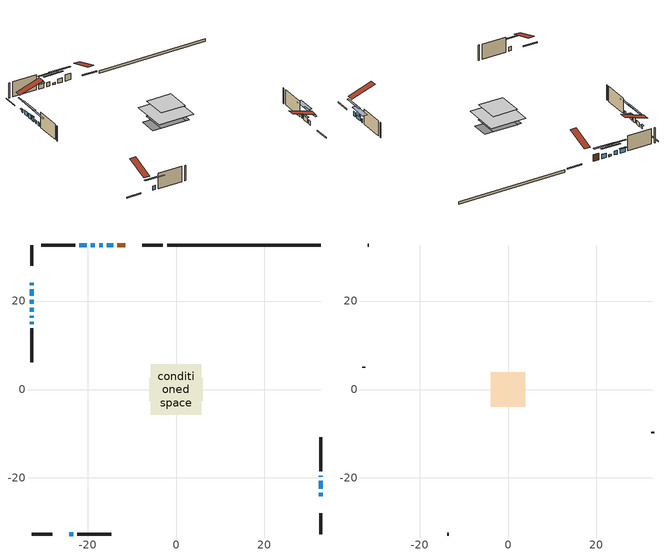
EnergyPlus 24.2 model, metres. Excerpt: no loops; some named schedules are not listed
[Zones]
conditioned space
 floor outside (Floor1 construction): -1.1,-1.1 -1.1,1.1 1.1,1.1 1.1,-1.1 z0.81
 floor adiabatic (Floor3 construction): -4,-4 -4,4 4,4 4,-4 z0.81
 floor adiabatic (AdiabaticFloorConstruction): -5.68,-5.68 -5.68,5.68 5.68,5.68 5.68,-5.68 z3.25
 floor foundation (Slab1 construction): -6.01,-2.66 -6.01,2.66 6.01,2.66 6.01,-2.66 z0
 wall outside (RimJoist1 construction): -2.95,32.67 -7.59,32.67 / -32.67,-32.67 -28.03,-32.67 / -32.67,32.67 -32.67,28.03 / 32.67,-32.67 32.67,-28.03 z0.81:1.11
 wall outside (AdiabaticWallConstruction 1): -11.44,32.67 -13.3,32.67 z0.81:2.84
 wall outside (AdiabaticWallConstruction): -32.67,24.18 -32.67,23.57 z0.81:1.63; 32.67,-24.18 32.67,-23.36 / -20.21,32.67 -21.89,32.67 z0.81:2.13; -14.23,32.67 -15.68,32.67 z0.81:2.21; -16.6,32.67 -17.39,32.67 z0.81:1.4; -18.32,32.67 -19.29,32.67 / -32.67,22.64 -32.67,21.17 z0.81:2.08; -32.67,20.24 -32.67,19.37 / -32.67,18.45 -32.67,17.58 z0.81:2.28; -24.18,-32.67 -23.24,-32.67 z0.81:2.11; 32.67,-22.43 32.67,-20.65 z0.81:2.23; -32.67,16.66 -32.67,16.22 z0.81:1.57; 32.67,-19.73 32.67,-19.44 z0.81:2.03; -32.67,15.29 -32.67,14.73 z0.81:1.98
 wall outside (Wall1 construction): -22.82,32.67 -30.5,32.67 / -22.31,-32.67 -14.63,-32.67 / -32.67,13.8 -32.67,6.13 / 32.67,-18.52 32.67,-10.84 z0.81:5.69
 wall foundation (FoundationWall1 construction): 32.67,32.67 -2.02,32.67 z0:0.81
 window (WindowConstruction 11): -32.67,24.18 -32.67,23.57 z0.81:1.62
 window (WindowConstruction 4): 32.67,-24.18 32.67,-23.36 z0.81:2.13
 window (WindowConstruction 5): -14.23,32.67 -15.67,32.67 z0.81:2.21
 window (WindowConstruction 6): -16.6,32.67 -17.39,32.67 z0.81:1.4
 window (WindowConstruction 7): -18.32,32.67 -19.28,32.67 z0.81:2.08
 window (WindowConstruction 8): -32.67,22.64 -32.67,21.17 z0.81:2.08
 window (WindowConstruction 9): -32.67,20.24 -32.67,19.37 z0.81:2.28
 window (WindowConstruction 10): -24.18,-32.67 -23.24,-32.67 z0.81:2.11
 window (WindowConstruction): 32.67,-22.43 32.67,-20.65 z0.81:2.23
 window (WindowConstruction 1): -20.21,32.67 -21.89,32.67 z0.81:2.13
 window (WindowConstruction 2): -32.67,18.45 -32.67,17.58 z0.81:2.28
 window (WindowConstruction 3): -32.67,16.65 -32.67,16.22 z0.81:1.57
 window (WindowConstruction 12): 32.67,-19.72 32.67,-19.44 z0.81:2.03
 window (WindowConstruction 13): -32.67,15.29 -32.67,14.73 z0.81:1.98
 door (Door): -11.44,32.67 -13.3,32.67 z0.81:2.84
 ceiling adiabatic (AdiabaticFloorConstruction): 5.68,-5.68 5.68,5.68 -5.68,5.68 -5.68,-5.68 z3.25
attic - vented
 floor to conditioned space (Floor2 construction Reversed): -3.88,-3.88 -3.88,3.88 3.88,3.88 3.88,-3.88 z5.69
 wall outside (Wall3 construction): -31.42,32.67 -31.74,32.67 / -13.7,-32.67 -13.39,-32.67 / -32.67,5.2 -32.67,4.89 / 32.67,-9.91 32.67,-9.6 z0.81:5.69
 roof outside (Roof1 construction): -10.51,32.67,5.69 -10.51,25.1,8.21 -8.52,25.1,8.21 -8.52,32.67,5.69; -25.11,-32.67,5.69 -25.11,-25.1,8.21 -27.1,-25.1,8.21 -27.1,-32.67,5.69; -32.67,25.11,5.69 -25.1,25.11,8.21 -25.1,27.1,8.21 -32.67,27.1,5.69; 32.67,-25.11,5.69 25.1,-25.11,8.21 25.1,-27.1,8.21 32.67,-27.1,5.69
shading: -32.67,23.37 -32.67,24.38 -33.08,24.38 -33.08,23.37 z1.82; 32.67,-20.62 32.67,-26.92 33.08,-26.92 33.08,-20.62 z4.87; -18.41,32.67 -11.49,32.67 -11.49,33.08 -18.41,33.08 z4.95; -20.13,32.67 -13.86,32.67 -13.86,33.08 -20.13,33.08 z4.14; -22.02,32.67 -15.58,32.67 -15.58,33.08 -22.02,33.08 z4.82; -32.67,18.43 -32.67,25.38 -33.08,25.38 -33.08,18.43 z4.82; -32.67,16.63 -32.67,22.98 -33.08,22.98 -33.08,16.63 z5.02; -20.5,-32.67 -26.92,-32.67 -26.92,-33.08 -20.5,-33.08 z4.85; 32.67,-20.45 32.67,-22.64 33.08,-22.64 33.08,-20.45 z2.43; -22.09,32.67 -20.01,32.67 -20.01,33.08 -22.09,33.08 z2.33; -32.67,17.38 -32.67,18.65 -33.08,18.65 -33.08,17.38 z2.48; -32.67,16.02 -32.67,16.85 -33.08,16.85 -33.08,16.02 z1.77; 32.67,-16.7 32.67,-22.46 34.19,-22.46 34.19,-16.7 z4.77; -32.67,11.99 -32.67,18.03 -33.08,18.03 -33.08,11.99 z4.72
[Building]
Building 1: Terrain=Suburbs
[Site:Location]
Montreal Intl AP_QC: Latitude {deg}=45.47; Longitude {deg}=-73.74; Time Zone {hr}=-5; Elevation {m}=36; Keep Site Location Information=Yes
[Site:GroundTemperature:Shallow]
2.07863, -0.316383, -0.508184, 0.628371, 5.19101, 9.73239, 13.6695, 16.1636, 16.3755, 14.347, 10.5102, 6.10817
[Site:WaterMainsTemperature]
Calculation Method=Schedule; Temperature Schedule=mains temperature schedule
[Material] Roughness=Rough; Thermal Absorptance=0.9
Name | Thickness {m} | Conductivity {W/m-K} | Density {kg/m3} | Specific Heat {J/kg-K} | Solar Absorptance | Visible Absorptance
asphalt or fiberglass shingles | 0.00635 | 0.162714 | 1121.4 | 1465.45 | 0.4 | 0.4
ceiling stud and cavity | 0.1397 | 0.118946 | 65.682 | 1177.47 | 0.7 | 0.7
concrete 4.0 in. | 0.1016 | 1.803125 | 2242.8 | 837.4 | 0.7 | 0.7
concrete 8.0 in. | 0.2032 | 1.803125 | 2242.8 | 837.4 | 0.7 | 0.7
door material | 0.04445 | 0.188738 | 512.64 | 1214.23 | 0.7 | 0.7
exterior vertical ins | 0.00585539 | 0.029427 | 32.04 | 1214.23 | 0.7 | 0.7
floor covering | 0.0127 | 0.0433444 | 54.468 | 1339.84 | 0.6 | 0.6
floor covering 1 | 0.0127 | 9.015625 | 54.468 | 1339.84 | 0.6 | 0.6
floor rigid ins; wall rigid ins | 0.512978 | 0.029427 | 32.04 | 1214.23 | 0.7 | 0.7
floor stud and cavity | 0.1397 | 1.61265 | 92.3553 | 1139.71 | 0.7 | 0.7
floor stud and cavity 1 | 0.0889 | 0.340671 | 50.32683 | 1063.81 | 0.7 | 0.7
floor stud and cavity 2 | 0.1397 | 1.75129 | 37.0049 | 1207.88 | 0.7 | 0.7
furniture material conditioned space 1 | 0.1524 | 0.115458 | 640.8 | 1214.23 | 0.6 | 0.6
gypsum board | 0.0127 | 0.160291 | 801 | 837.4 | 0.6 | 0.6
gypsum board 1 | 0.0127 | 0.160291 | 801 | 837.4 | 0.7 | 0.7
osb sheathing 0.5 in. | 0.0127 | 0.115458 | 512.64 | 1214.23 | 0.7 | 0.7
osb sheathing 0.75 in. | 0.01905 | 0.115458 | 512.64 | 1214.23 | 0.7 | 0.7
osb sheathing 2.0 in. | 0.0508 | 0.115458 | 512.64 | 1214.23 | 0.7 | 0.7
rim joist stud and cavity | 0.0508 | 0.859146 | 125.044 | 1163.47 | 0.6 | 0.6
slab rigid ins | 0.0179273 | 0.029427 | 32.04 | 1214.23 | 0.7 | 0.7
wall stud and cavity | 0.1397 | 0.132452 | 139.0536 | 1170.24 | 0.7 | 0.7
wall stud and cavity 1 | 0.0889 | 6.1454 | 50.32683 | 1063.81 | 0.6 | 0.6
wall stud and cavity 2 | 0.0889 | 0.380278 | 52.3479 | 1209.89 | 0.7 | 0.7
wall stud and cavity 3 | 0.0889 | 0.391764 | 83.0341 | 1211.67 | 0.7 | 0.7
wood siding | 0.0254 | 0.102417 | 544.68 | 1172.36 | 0.4 | 0.4
wood siding 1 | 0.00254 | 0.102417 | 544.68 | 1172.36 | 0.4 | 0.4
wood siding 2; wood siding 3; wood siding 4 | 0.0254 | 0.102417 | 544.68 | 1172.36 | 0.7 | 0.7
[WindowMaterial:SimpleGlazingSystem]
Name | U-Factor {W/m2-K} | Solar Heat Gain Coefficient
WindowMaterial | 3.70376 | 0.45
WindowMaterial 1 | 3.83151 | 0.44
WindowMaterial 10 | 3.74351 | 0.44
WindowMaterial 11 | 5.33051 | 0.68
WindowMaterial 12 | 4.77066 | 0.58
WindowMaterial 13 | 2.45346 | 0.32
WindowMaterial 2 | 5.17039 | 0.63
WindowMaterial 3 | 5.37877 | 0.4
WindowMaterial 4 | 3.86218 | 0.44
WindowMaterial 5 | 1.98787 | 0.45
WindowMaterial 6 | 4.88251 | 0.41
WindowMaterial 7 | 3.74067 | 0.45
WindowMaterial 8 | 3.38863 | 0.45
WindowMaterial 9 | 3.69978 | 0.45
[Construction]
AdiabaticFloorConstruction: floor stud and cavity 2, floor rigid ins, osb sheathing 0.75 in., floor covering
AdiabaticWallConstruction: wood siding 3, wall rigid ins, wall stud and cavity 2, gypsum board
AdiabaticWallConstruction 1: wood siding 4, wall rigid ins, wall stud and cavity 2, gypsum board
Door: door material
Floor1 construction: floor stud and cavity, osb sheathing 0.75 in., floor covering
Floor2 construction Reversed: gypsum board, ceiling stud and cavity
Floor3 construction: floor stud and cavity 1, floor covering 1
FoundationWall1 construction: concrete 8.0 in., gypsum board 1
furniture construction conditioned space 1: furniture material conditioned space 1
PartitionWallConstruction: gypsum board, wall stud and cavity 3, gypsum board
RimJoist1 construction: wood siding 2, osb sheathing 2.0 in., rim joist stud and cavity
Roof1 construction: asphalt or fiberglass shingles
Slab1 construction: slab rigid ins, concrete 4.0 in.
Wall1 construction: wood siding, osb sheathing 0.5 in., wall stud and cavity, gypsum board
Wall3 construction: wood siding 1, wall stud and cavity 1
WindowConstruction: WindowMaterial
WindowConstruction 1: WindowMaterial 1
WindowConstruction 10: WindowMaterial 10
WindowConstruction 11: WindowMaterial 11
WindowConstruction 12: WindowMaterial 12
WindowConstruction 13: WindowMaterial 13
WindowConstruction 2: WindowMaterial 2
WindowConstruction 3: WindowMaterial 3
WindowConstruction 4: WindowMaterial 4
WindowConstruction 5: WindowMaterial 5
WindowConstruction 6: WindowMaterial 6
WindowConstruction 7: WindowMaterial 7
WindowConstruction 8: WindowMaterial 8
WindowConstruction 9: WindowMaterial 9
[Zone] Multiplier=1; Part of Total Floor Area=Yes
Name | Volume {m3}
attic - vented | 24.6788
conditioned space | 324.4
[Space]
Name | Zone | Volume {m3}
attic - vented 1 | attic - vented | 24.6788
conditioned space 1 | conditioned space | 324.4
[ZoneInfiltration:EffectiveLeakageArea]
infil attic - vented 1: Zone or Space=attic - vented 1; Schedule=Always On Discrete; Effective Air Leakage Area {cm2}=2412; Stack Coefficient=0.00051444; Wind Coefficient=1.53245e-05
[ZoneMixing]
whole house fan mix: Zone or Space=attic - vented; Schedule=Always On Continuous; Design Flow Rate Calculation Method=Flow/Zone; Design Flow Rate {m3/s}=0; Source Zone or Space=conditioned space
[SurfaceProperty:ExposedFoundationPerimeter]
Slab1: Exposed Perimeter Calculation Method=TotalExposedPerimeter; Total Exposed Perimeter {m}=34.687
[InternalMass] Zone or ZoneList=conditioned space; Space or SpaceList=conditioned space 1
Name | Construction | Surface Area {m2}
furniture mass conditioned space 1 | furniture construction conditioned space 1 | 104.732
partition wall mass | PartitionWallConstruction | 197.88
[Lights]
interior lighting: Zone or ZoneList or Space or SpaceList=conditioned space 1; Schedule=interior lighting schedule; Design Level Calculation Method=LightingLevel; Lighting Level {W}=343.2; Return Air Fraction=0; Fraction Radiant=0.6; Fraction Visible=0.2; Fraction Replaceable=1
[People]
occupants: Zone or ZoneList or Space or SpaceList=conditioned space 1; Number of People Schedule=occupants schedule; Number of People Calculation Method=People; Number of People=3; Fraction Radiant=0.314171; Sensible Heat Fraction=0.56303; Activity Level Schedule=occupants activity schedule; Carbon Dioxide Generation Rate {m3/s-W}=0; Enable ASHRAE 55 Comfort Warnings=No; Mean Radiant Temperature Calculation Type=EnclosureAveraged
[ElectricEquipment] Zone or ZoneList or Space or SpaceList=conditioned space 1; Design Level Calculation Method=EquipmentLevel
Name | Schedule | Design Level {W} | Fraction Latent | Fraction Radiant | Fraction Lost
clothes dryer | clothes dryer schedule | 140.772 | 0.015 | 0.081 | 0.85
clothes washer | clothes washer schedule | 32.1985 | 0.03 | 0.162 | 0.7
cooking range | cooking range schedule | 215.147 | 0.08 | 0.432 | 0.2
dishwasher | dishwasher schedule | 66.8632 | 0.3 | 0.18 | 0.4
fridge | fridge schedule | 72.9452 | 0 | 0.6 | 0
mech vent house fan | mech vent house fan schedule | 0 | 0 | 0 | 1
mech vent house fan cfis | mech vent house fan cfis schedule | 0 | 0 | 0 | 0
mech vent range fan 0 | mech vent range fan 0 schedule | 57 | 0 | 0 | 1
misc plug loads | misc plug loads schedule | 494.7 | 0.045 | 0.513 | 0.1
whole house fan | Always On Discrete | 0 | 0 | 0 | 1
[OtherEquipment] Zone or ZoneList or Space or SpaceList=conditioned space 1; Design Level Calculation Method=EquipmentLevel
Name | Fuel Type | Schedule | Design Level {W} | Fraction Latent | Fraction Radiant | Fraction Lost
clothes dryer 1 | Electricity | clothes dryer schedule | 0 | 0.015 | 0.081 | 0.85
cooking range 1 | Electricity | cooking range schedule | 0 | 0.08 | 0.432 | 0.2
general water use latent | None | general water use schedule | 62.594 | 1 | 0 | 0
general water use sensible | None | general water use schedule | -61.6891 | 0 | 0.6 | 0
mech vent house fan latent load | None | Always On Discrete | 0 | 1 | 0 | 0
mech vent house fan sensible load | None | Always On Discrete | 0 | 0 | 0 | 0
water heater energy adjustment1 | Electricity | Always On Discrete | 0.01 | 0 | 0 | 1
[ZoneInfiltration:DesignFlowRate] Zone or ZoneList or Space or SpaceList=conditioned space 1; Schedule=Always On Discrete; Design Flow Rate Calculation Method=Flow/Zone; Design Flow Rate {m3/s}=0
infil flow; natural vent flow; whole house fan flow
[Foundation:Kiva]
Foundation Kiva 1: Initial Indoor Air Temperature {C}=18; Wall Height Above Grade {m}=0.810006; Wall Depth Below Slab {m}=0.2032; Custom Block Material Name 1=exterior vertical ins; Custom Block Depth 1 {m}=0.810006; Custom Block X Position 1 {m}=0.2159; Custom Block Z Position 1 {m}=0
[Foundation:Kiva:Settings]
Soil Conductivity {W/m-K}=0.849921; Soil Density {kg/m3}=1842.3; Soil Specific Heat {J/kg-K}=418.7; Ground Solar Absorptivity=0.9; Ground Thermal Absorptivity=0.9; Ground Surface Roughness {m}=0.03; Far-Field Width {m}=40; Deep-Ground Boundary Condition=ZeroFlux; Deep-Ground Depth {m}=40; Minimum Cell Dimension {m}=0.2; Maximum Cell Growth Coefficient=3; Simulation Timestep=Timestep
[Exterior:Lights]
exterior lighting: Schedule=exterior lighting schedule; Design Level {W}=75.6
[Schedule:Constant]
Name | Hourly Value
Always On Continuous; mech vent house fan schedule; mech vent house fan cfis schedule; Always On Discrete | 1
occupants activity schedule | 117.228
fridge schedule | 0
[Schedule:Week:Daily]
interior lighting schedule Week Rule - Jan1-Jan27: interior lighting schedule day, interior lighting schedule day, interior lighting schedule day, interior lighting schedule day, interior lighting schedule day, interior lighting schedule day, interior lighting schedule day, interior lighting schedule default day, interior lighting schedule default day, interior lighting schedule default day, interior lighting schedule default day, interior lighting schedule default day
interior lighting schedule Week Rule - Jan28-Feb3: interior lighting schedule day, interior lighting schedule day, interior lighting schedule day, interior lighting schedule day, interior lighting schedule day 1, interior lighting schedule day 1, interior lighting schedule day 1, interior lighting schedule default day, interior lighting schedule default day, interior lighting schedule default day, interior lighting schedule default day, interior lighting schedule default day
interior lighting schedule Week Rule - Feb4-Feb24: interior lighting schedule day 1, interior lighting schedule day 1, interior lighting schedule day 1, interior lighting schedule day 1, interior lighting schedule day 1, interior lighting schedule day 1, interior lighting schedule day 1, interior lighting schedule default day, interior lighting schedule default day, interior lighting schedule default day, interior lighting schedule default day, interior lighting schedule default day
interior lighting schedule Week Rule - Feb25-Mar3: interior lighting schedule day 1, interior lighting schedule day 1, interior lighting schedule day 1, interior lighting schedule day 1, interior lighting schedule day 2, interior lighting schedule day 2, interior lighting schedule day 2, interior lighting schedule default day, interior lighting schedule default day, interior lighting schedule default day, interior lighting schedule default day, interior lighting schedule default day
interior lighting schedule Week Rule - Mar4-Mar31: interior lighting schedule day 2, interior lighting schedule day 2, interior lighting schedule day 2, interior lighting schedule day 2, interior lighting schedule day 2, interior lighting schedule day 2, interior lighting schedule day 2, interior lighting schedule default day, interior lighting schedule default day, interior lighting schedule default day, interior lighting schedule default day, interior lighting schedule default day
interior lighting schedule Week Rule - Apr1-Apr28: interior lighting schedule day 3, interior lighting schedule day 3, interior lighting schedule day 3, interior lighting schedule day 3, interior lighting schedule day 3, interior lighting schedule day 3, interior lighting schedule day 3, interior lighting schedule default day, interior lighting schedule default day, interior lighting schedule default day, interior lighting schedule default day, interior lighting schedule default day
interior lighting schedule Week Rule - Apr29-May5: interior lighting schedule day 3, interior lighting schedule day 3, interior lighting schedule day 4, interior lighting schedule day 4, interior lighting schedule day 4, interior lighting schedule day 4, interior lighting schedule day 4, interior lighting schedule default day, interior lighting schedule default day, interior lighting schedule default day, interior lighting schedule default day, interior lighting schedule default day
interior lighting schedule Week Rule - May6-May26: interior lighting schedule day 4, interior lighting schedule day 4, interior lighting schedule day 4, interior lighting schedule day 4, interior lighting schedule day 4, interior lighting schedule day 4, interior lighting schedule day 4, interior lighting schedule default day, interior lighting schedule default day, interior lighting schedule default day, interior lighting schedule default day, interior lighting schedule default day
interior lighting schedule Week Rule - May27-Jun2: interior lighting schedule day 4, interior lighting schedule day 4, interior lighting schedule day 4, interior lighting schedule day 4, interior lighting schedule day 4, interior lighting schedule day 5, interior lighting schedule day 5, interior lighting schedule default day, interior lighting schedule default day, interior lighting schedule default day, interior lighting schedule default day, interior lighting schedule default day
interior lighting schedule Week Rule - Jun3-Jun30: interior lighting schedule day 5, interior lighting schedule day 5, interior lighting schedule day 5, interior lighting schedule day 5, interior lighting schedule day 5, interior lighting schedule day 5, interior lighting schedule day 5, interior lighting schedule default day, interior lighting schedule default day, interior lighting schedule default day, interior lighting schedule default day, interior lighting schedule default day
interior lighting schedule Week Rule - Jul1-Jul28: interior lighting schedule day 6, interior lighting schedule day 6, interior lighting schedule day 6, interior lighting schedule day 6, interior lighting schedule day 6, interior lighting schedule day 6, interior lighting schedule day 6, interior lighting schedule default day, interior lighting schedule default day, interior lighting schedule default day, interior lighting schedule default day, interior lighting schedule default day
interior lighting schedule Week Rule - Jul29-Aug4: interior lighting schedule day 6, interior lighting schedule day 6, interior lighting schedule day 6, interior lighting schedule day 7, interior lighting schedule day 7, interior lighting schedule day 7, interior lighting schedule day 7, interior lighting schedule default day, interior lighting schedule default day, interior lighting schedule default day, interior lighting schedule default day, interior lighting schedule default day
interior lighting schedule Week Rule - Aug5-Aug25: interior lighting schedule day 7, interior lighting schedule day 7, interior lighting schedule day 7, interior lighting schedule day 7, interior lighting schedule day 7, interior lighting schedule day 7, interior lighting schedule day 7, interior lighting schedule default day, interior lighting schedule default day, interior lighting schedule default day, interior lighting schedule default day, interior lighting schedule default day
interior lighting schedule Week Rule - Aug26-Sep1: interior lighting schedule day 7, interior lighting schedule day 7, interior lighting schedule day 7, interior lighting schedule day 7, interior lighting schedule day 7, interior lighting schedule day 7, interior lighting schedule day 8, interior lighting schedule default day, interior lighting schedule default day, interior lighting schedule default day, interior lighting schedule default day, interior lighting schedule default day
interior lighting schedule Week Rule - Sep2-Sep29: interior lighting schedule day 8, interior lighting schedule day 8, interior lighting schedule day 8, interior lighting schedule day 8, interior lighting schedule day 8, interior lighting schedule day 8, interior lighting schedule day 8, interior lighting schedule default day, interior lighting schedule default day, interior lighting schedule default day, interior lighting schedule default day, interior lighting schedule default day
interior lighting schedule Week Rule - Sep30-Oct6: interior lighting schedule day 8, interior lighting schedule day 9, interior lighting schedule day 9, interior lighting schedule day 9, interior lighting schedule day 9, interior lighting schedule day 9, interior lighting schedule day 9, interior lighting schedule default day, interior lighting schedule default day, interior lighting schedule default day, interior lighting schedule default day, interior lighting schedule default day
interior lighting schedule Week Rule - Oct7-Oct27: interior lighting schedule day 9, interior lighting schedule day 9, interior lighting schedule day 9, interior lighting schedule day 9, interior lighting schedule day 9, interior lighting schedule day 9, interior lighting schedule day 9, interior lighting schedule default day, interior lighting schedule default day, interior lighting schedule default day, interior lighting schedule default day, interior lighting schedule default day
interior lighting schedule Week Rule - Oct28-Nov3: interior lighting schedule day 9, interior lighting schedule day 9, interior lighting schedule day 9, interior lighting schedule day 9, interior lighting schedule day 10, interior lighting schedule day 10, interior lighting schedule day 10, interior lighting schedule default day, interior lighting schedule default day, interior lighting schedule default day, interior lighting schedule default day, interior lighting schedule default day
interior lighting schedule Week Rule - Nov4-Nov24: interior lighting schedule day 10, interior lighting schedule day 10, interior lighting schedule day 10, interior lighting schedule day 10, interior lighting schedule day 10, interior lighting schedule day 10, interior lighting schedule day 10, interior lighting schedule default day, interior lighting schedule default day, interior lighting schedule default day, interior lighting schedule default day, interior lighting schedule default day
interior lighting schedule Week Rule - Nov25-Dec1: interior lighting schedule day 10, interior lighting schedule day 10, interior lighting schedule day 10, interior lighting schedule day 10, interior lighting schedule day 10, interior lighting schedule day 10, interior lighting schedule day 11, interior lighting schedule default day, interior lighting schedule default day, interior lighting schedule default day, interior lighting schedule default day, interior lighting schedule default day
interior lighting schedule Week Rule - Dec2-Dec31: interior lighting schedule day 11, interior lighting schedule day 11, interior lighting schedule day 11, interior lighting schedule day 11, interior lighting schedule day 11, interior lighting schedule day 11, interior lighting schedule day 11, interior lighting schedule default day, interior lighting schedule default day, interior lighting schedule default day, interior lighting schedule default day, interior lighting schedule default day
occupants schedule Week Rule - Jan1-Dec31: occupants schedule day, occupants schedule day, occupants schedule day, occupants schedule day, occupants schedule day, occupants schedule day, occupants schedule day, occupants schedule default day, occupants schedule default day, occupants schedule default day, occupants schedule default day, occupants schedule default day
clothes dryer schedule Week Rule - Jan1-Dec31: clothes dryer schedule day, clothes dryer schedule day, clothes dryer schedule day, clothes dryer schedule day, clothes dryer schedule day, clothes dryer schedule day, clothes dryer schedule day, clothes dryer schedule default day, clothes dryer schedule default day, clothes dryer schedule default day, clothes dryer schedule default day, clothes dryer schedule default day
clothes washer schedule Week Rule - Jan1-Dec31: clothes washer schedule day, clothes washer schedule day, clothes washer schedule day, clothes washer schedule day, clothes washer schedule day, clothes washer schedule day, clothes washer schedule day, clothes washer schedule default day, clothes washer schedule default day, clothes washer schedule default day, clothes washer schedule default day, clothes washer schedule default day
cooking range schedule Week Rule - Jan1-Dec31: cooking range schedule day, cooking range schedule day, cooking range schedule day, cooking range schedule day, cooking range schedule day, cooking range schedule day, cooking range schedule day, cooking range schedule default day, cooking range schedule default day, cooking range schedule default day, cooking range schedule default day, cooking range schedule default day
dishwasher schedule Week Rule - Jan1-Dec31: dishwasher schedule day, dishwasher schedule day, dishwasher schedule day, dishwasher schedule day, dishwasher schedule day, dishwasher schedule day, dishwasher schedule day, dishwasher schedule default day, dishwasher schedule default day, dishwasher schedule default day, dishwasher schedule default day, dishwasher schedule default day
mech vent range fan 0 schedule Week Rule - Jan1-Dec31: mech vent range fan 0 schedule day, mech vent range fan 0 schedule day, mech vent range fan 0 schedule day, mech vent range fan 0 schedule day, mech vent range fan 0 schedule day, mech vent range fan 0 schedule day, mech vent range fan 0 schedule day, mech vent range fan 0 schedule default day, mech vent range fan 0 schedule default day, mech vent range fan 0 schedule default day, mech vent range fan 0 schedule default day, mech vent range fan 0 schedule default day
misc plug loads schedule Week Rule - Jan1-Dec31: misc plug loads schedule day, misc plug loads schedule day, misc plug loads schedule day, misc plug loads schedule day, misc plug loads schedule day, misc plug loads schedule day, misc plug loads schedule day, misc plug loads schedule default day, misc plug loads schedule default day, misc plug loads schedule default day, misc plug loads schedule default day, misc plug loads schedule default day
general water use schedule Week Rule - Jan1-Dec31: general water use schedule day, general water use schedule day, general water use schedule day, general water use schedule day, general water use schedule day, general water use schedule day, general water use schedule day, general water use schedule default day, general water use schedule default day, general water use schedule default day, general water use schedule default day, general water use schedule default day
exterior lighting schedule Week Rule - Jan1-Jan27: exterior lighting schedule day, exterior lighting schedule day, exterior lighting schedule day, exterior lighting schedule day, exterior lighting schedule day, exterior lighting schedule day, exterior lighting schedule day, exterior lighting schedule default day, exterior lighting schedule default day, exterior lighting schedule default day, exterior lighting schedule default day, exterior lighting schedule default day
exterior lighting schedule Week Rule - Jan28-Feb3: exterior lighting schedule day, exterior lighting schedule day, exterior lighting schedule day, exterior lighting schedule day, exterior lighting schedule day 1, exterior lighting schedule day 1, exterior lighting schedule day 1, exterior lighting schedule default day, exterior lighting schedule default day, exterior lighting schedule default day, exterior lighting schedule default day, exterior lighting schedule default day
exterior lighting schedule Week Rule - Feb4-Feb24: exterior lighting schedule day 1, exterior lighting schedule day 1, exterior lighting schedule day 1, exterior lighting schedule day 1, exterior lighting schedule day 1, exterior lighting schedule day 1, exterior lighting schedule day 1, exterior lighting schedule default day, exterior lighting schedule default day, exterior lighting schedule default day, exterior lighting schedule default day, exterior lighting schedule default day
exterior lighting schedule Week Rule - Feb25-Mar3: exterior lighting schedule day 1, exterior lighting schedule day 1, exterior lighting schedule day 1, exterior lighting schedule day 1, exterior lighting schedule day 2, exterior lighting schedule day 2, exterior lighting schedule day 2, exterior lighting schedule default day, exterior lighting schedule default day, exterior lighting schedule default day, exterior lighting schedule default day, exterior lighting schedule default day
exterior lighting schedule Week Rule - Mar4-Mar31: exterior lighting schedule day 2, exterior lighting schedule day 2, exterior lighting schedule day 2, exterior lighting schedule day 2, exterior lighting schedule day 2, exterior lighting schedule day 2, exterior lighting schedule day 2, exterior lighting schedule default day, exterior lighting schedule default day, exterior lighting schedule default day, exterior lighting schedule default day, exterior lighting schedule default day
exterior lighting schedule Week Rule - Apr1-Apr28: exterior lighting schedule day 3, exterior lighting schedule day 3, exterior lighting schedule day 3, exterior lighting schedule day 3, exterior lighting schedule day 3, exterior lighting schedule day 3, exterior lighting schedule day 3, exterior lighting schedule default day, exterior lighting schedule default day, exterior lighting schedule default day, exterior lighting schedule default day, exterior lighting schedule default day
exterior lighting schedule Week Rule - Apr29-May5: exterior lighting schedule day 3, exterior lighting schedule day 3, exterior lighting schedule day 4, exterior lighting schedule day 4, exterior lighting schedule day 4, exterior lighting schedule day 4, exterior lighting schedule day 4, exterior lighting schedule default day, exterior lighting schedule default day, exterior lighting schedule default day, exterior lighting schedule default day, exterior lighting schedule default day
exterior lighting schedule Week Rule - May6-May26: exterior lighting schedule day 4, exterior lighting schedule day 4, exterior lighting schedule day 4, exterior lighting schedule day 4, exterior lighting schedule day 4, exterior lighting schedule day 4, exterior lighting schedule day 4, exterior lighting schedule default day, exterior lighting schedule default day, exterior lighting schedule default day, exterior lighting schedule default day, exterior lighting schedule default day
exterior lighting schedule Week Rule - May27-Jun2: exterior lighting schedule day 4, exterior lighting schedule day 4, exterior lighting schedule day 4, exterior lighting schedule day 4, exterior lighting schedule day 4, exterior lighting schedule day 5, exterior lighting schedule day 5, exterior lighting schedule default day, exterior lighting schedule default day, exterior lighting schedule default day, exterior lighting schedule default day, exterior lighting schedule default day
exterior lighting schedule Week Rule - Jun3-Jun30: exterior lighting schedule day 5, exterior lighting schedule day 5, exterior lighting schedule day 5, exterior lighting schedule day 5, exterior lighting schedule day 5, exterior lighting schedule day 5, exterior lighting schedule day 5, exterior lighting schedule default day, exterior lighting schedule default day, exterior lighting schedule default day, exterior lighting schedule default day, exterior lighting schedule default day
exterior lighting schedule Week Rule - Jul1-Jul28: exterior lighting schedule day 6, exterior lighting schedule day 6, exterior lighting schedule day 6, exterior lighting schedule day 6, exterior lighting schedule day 6, exterior lighting schedule day 6, exterior lighting schedule day 6, exterior lighting schedule default day, exterior lighting schedule default day, exterior lighting schedule default day, exterior lighting schedule default day, exterior lighting schedule default day
exterior lighting schedule Week Rule - Jul29-Aug4: exterior lighting schedule day 6, exterior lighting schedule day 6, exterior lighting schedule day 6, exterior lighting schedule day 7, exterior lighting schedule day 7, exterior lighting schedule day 7, exterior lighting schedule day 7, exterior lighting schedule default day, exterior lighting schedule default day, exterior lighting schedule default day, exterior lighting schedule default day, exterior lighting schedule default day
exterior lighting schedule Week Rule - Aug5-Aug25: exterior lighting schedule day 7, exterior lighting schedule day 7, exterior lighting schedule day 7, exterior lighting schedule day 7, exterior lighting schedule day 7, exterior lighting schedule day 7, exterior lighting schedule day 7, exterior lighting schedule default day, exterior lighting schedule default day, exterior lighting schedule default day, exterior lighting schedule default day, exterior lighting schedule default day
exterior lighting schedule Week Rule - Aug26-Sep1: exterior lighting schedule day 7, exterior lighting schedule day 7, exterior lighting schedule day 7, exterior lighting schedule day 7, exterior lighting schedule day 7, exterior lighting schedule day 7, exterior lighting schedule day 8, exterior lighting schedule default day, exterior lighting schedule default day, exterior lighting schedule default day, exterior lighting schedule default day, exterior lighting schedule default day
exterior lighting schedule Week Rule - Sep2-Sep29: exterior lighting schedule day 8, exterior lighting schedule day 8, exterior lighting schedule day 8, exterior lighting schedule day 8, exterior lighting schedule day 8, exterior lighting schedule day 8, exterior lighting schedule day 8, exterior lighting schedule default day, exterior lighting schedule default day, exterior lighting schedule default day, exterior lighting schedule default day, exterior lighting schedule default day
exterior lighting schedule Week Rule - Sep30-Oct6: exterior lighting schedule day 8, exterior lighting schedule day 9, exterior lighting schedule day 9, exterior lighting schedule day 9, exterior lighting schedule day 9, exterior lighting schedule day 9, exterior lighting schedule day 9, exterior lighting schedule default day, exterior lighting schedule default day, exterior lighting schedule default day, exterior lighting schedule default day, exterior lighting schedule default day
exterior lighting schedule Week Rule - Oct7-Oct27: exterior lighting schedule day 9, exterior lighting schedule day 9, exterior lighting schedule day 9, exterior lighting schedule day 9, exterior lighting schedule day 9, exterior lighting schedule day 9, exterior lighting schedule day 9, exterior lighting schedule default day, exterior lighting schedule default day, exterior lighting schedule default day, exterior lighting schedule default day, exterior lighting schedule default day
exterior lighting schedule Week Rule - Oct28-Nov3: exterior lighting schedule day 9, exterior lighting schedule day 9, exterior lighting schedule day 9, exterior lighting schedule day 9, exterior lighting schedule day 10, exterior lighting schedule day 10, exterior lighting schedule day 10, exterior lighting schedule default day, exterior lighting schedule default day, exterior lighting schedule default day, exterior lighting schedule default day, exterior lighting schedule default day
[Schedule:Year]
interior lighting schedule: interior lighting schedule Week Rule - Jan1-Jan27, 1, 1, 1, 27, interior lighting schedule Week Rule - Jan28-Feb3, 1, 28, 2, 3, interior lighting schedule Week Rule - Feb4-Feb24, 2, 4, 2, 24, interior lighting schedule Week Rule - Feb25-Mar3, 2, 25, 3, 3, interior lighting schedule Week Rule - Mar4-Mar31, 3, 4, 3, 31, interior lighting schedule Week Rule - Apr1-Apr28, 4, 1, 4, 28, interior lighting schedule Week Rule - Apr29-May5, 4, 29, 5, 5, interior lighting schedule Week Rule - May6-May26, 5, 6, 5, 26, interior lighting schedule Week Rule - May27-Jun2, 5, 27, 6, 2, interior lighting schedule Week Rule - Jun3-Jun30, 6, 3, 6, 30, interior lighting schedule Week Rule - Jul1-Jul28, 7, 1, 7, 28, interior lighting schedule Week Rule - Jul29-Aug4, 7, 29, 8, 4, interior lighting schedule Week Rule - Aug5-Aug25, 8, 5, 8, 25, interior lighting schedule Week Rule - Aug26-Sep1, 8, 26, 9, 1, interior lighting schedule Week Rule - Sep2-Sep29, 9, 2, 9, 29, interior lighting schedule Week Rule - Sep30-Oct6, 9, 30, 10, 6, interior lighting schedule Week Rule - Oct7-Oct27, 10, 7, 10, 27, interior lighting schedule Week Rule - Oct28-Nov3, 10, 28, 11, 3, interior lighting schedule Week Rule - Nov4-Nov24, 11, 4, 11, 24, interior lighting schedule Week Rule - Nov25-Dec1, 11, 25, 12, 1, interior lighting schedule Week Rule - Dec2-Dec31, 12, 2, 12, 31
occupants schedule: occupants schedule Week Rule - Jan1-Dec31, 1, 1, 12, 31
clothes dryer schedule: clothes dryer schedule Week Rule - Jan1-Dec31, 1, 1, 12, 31
clothes washer schedule: clothes washer schedule Week Rule - Jan1-Dec31, 1, 1, 12, 31
cooking range schedule: cooking range schedule Week Rule - Jan1-Dec31, 1, 1, 12, 31
dishwasher schedule: dishwasher schedule Week Rule - Jan1-Dec31, 1, 1, 12, 31
mech vent range fan 0 schedule: mech vent range fan 0 schedule Week Rule - Jan1-Dec31, 1, 1, 12, 31
misc plug loads schedule: misc plug loads schedule Week Rule - Jan1-Dec31, 1, 1, 12, 31
general water use schedule: general water use schedule Week Rule - Jan1-Dec31, 1, 1, 12, 31
exterior lighting schedule: exterior lighting schedule Week Rule - Jan1-Jan27, 1, 1, 1, 27, exterior lighting schedule Week Rule - Jan28-Feb3, 1, 28, 2, 3, exterior lighting schedule Week Rule - Feb4-Feb24, 2, 4, 2, 24, exterior lighting schedule Week Rule - Feb25-Mar3, 2, 25, 3, 3, exterior lighting schedule Week Rule - Mar4-Mar31, 3, 4, 3, 31, exterior lighting schedule Week Rule - Apr1-Apr28, 4, 1, 4, 28, exterior lighting schedule Week Rule - Apr29-May5, 4, 29, 5, 5, exterior lighting schedule Week Rule - May6-May26, 5, 6, 5, 26, exterior lighting schedule Week Rule - May27-Jun2, 5, 27, 6, 2, exterior lighting schedule Week Rule - Jun3-Jun30, 6, 3, 6, 30, exterior lighting schedule Week Rule - Jul1-Jul28, 7, 1, 7, 28, exterior lighting schedule Week Rule - Jul29-Aug4, 7, 29, 8, 4, exterior lighting schedule Week Rule - Aug5-Aug25, 8, 5, 8, 25, exterior lighting schedule Week Rule - Aug26-Sep1, 8, 26, 9, 1, exterior lighting schedule Week Rule - Sep2-Sep29, 9, 2, 9, 29, exterior lighting schedule Week Rule - Sep30-Oct6, 9, 30, 10, 6, exterior lighting schedule Week Rule - Oct7-Oct27, 10, 7, 10, 27, exterior lighting schedule Week Rule - Oct28-Nov3, 10, 28, 11, 3, exterior lighting schedule Week Rule - Nov4-Nov24, 11, 4, 11, 24, exterior lighting schedule Week Rule - Nov25-Dec1, 11, 25, 12, 1, exterior lighting schedule Week Rule - Dec2-Dec31, 12, 2, 12, 31
[Schedule:Compact]
mains temperature schedule: Through: 01/01, For: AllDays, Until: 24:00, 6.56833, Through: 01/02, For: AllDays, Until: 24:00, 6.48722, Through: 01/03, For: AllDays, Until: 24:00, 6.40722, Through: 01/04, For: AllDays, Until: 24:00, 6.32889, Through: 01/05, For: AllDays, Until: 24:00, 6.25167, Through: 01/06, For: AllDays, Until: 24:00, 6.17611, Through: 01/07, For: AllDays, Until: 24:00, 6.10222, Through: 01/08, For: AllDays, Until: 24:00, 6.02944, Through: 01/09, For: AllDays, Until: 24:00, 5.95833, Through: 01/10, For: AllDays, Until: 24:00, 5.88889, Through: 01/11, For: AllDays, Until: 24:00, 5.82056, Through: 01/12, For: AllDays, Until: 24:00, 5.75444, Through: 01/13, For: AllDays, Until: 24:00, 5.68944, Through: 01/14, For: AllDays, Until: 24:00, 5.62611, Through: 01/15, For: AllDays, Until: 24:00, 5.56444, Through: 01/16, For: AllDays, Until: 24:00, 5.50444, Through: 01/17, For: AllDays, Until: 24:00, 5.44611, Through: 01/18, For: AllDays, Until: 24:00, 5.38944, Through: 01/19, For: AllDays, Until: 24:00, 5.33389, Through: 01/20, For: AllDays, Until: 24:00, 5.28111, Through: 01/21, For: AllDays, Until: 24:00, 5.22944, Through: 01/22, For: AllDays, Until: 24:00, 5.17944, Through: 01/23, For: AllDays, Until: 24:00, 5.13111, Through: 01/24, For: AllDays, Until: 24:00, 5.085, Through: 01/25, For: AllDays, Until: 24:00, 5.04056, Through: 01/26, For: AllDays, Until: 24:00, 4.99778, Through: 01/27, For: AllDays, Until: 24:00, 4.95667, Through: 01/28, For: AllDays, Until: 24:00, 4.91778, Through: 01/29, For: AllDays, Until: 24:00, 4.88056, Through: 01/30, For: AllDays, Until: 24:00, 4.845, Through: 01/31, For: AllDays, Until: 24:00, 4.81167, Through: 02/01, For: AllDays, Until: 24:00, 4.77944, Through: 02/02, For: AllDays, Until: 24:00, 4.75, Through: 02/03, For: AllDays, Until: 24:00, 4.72167, Through: 02/04, For: AllDays, Until: 24:00, 4.69611, Through: 02/05, For: AllDays, Until: 24:00, 4.67167, Through: 02/06, For: AllDays, Until: 24:00, 4.64944, Through: 02/07, For: AllDays, Until: 24:00, 4.62889, Through: 02/08, For: AllDays, Until: 24:00, 4.61056, Through: 02/09, For: AllDays, Until: 24:00, 4.59389, Through: 02/10, For: AllDays, Until: 24:00, 4.57944, Through: 02/11, For: AllDays, Until: 24:00, 4.56667, Through: 02/12, For: AllDays, Until: 24:00, 4.55611, Through: 02/13, For: AllDays, Until: 24:00, 4.54722, Through: 02/14, For: AllDays, Until: 24:00, 4.54056, Through: 02/15, For: AllDays, Until: 24:00, 4.53556, Through: 02/16, For: AllDays, Until: 24:00, 4.53278, Through: 02/17, For: AllDays, Until: 24:00, 4.53167, Through: 02/18, For: AllDays, Until: 24:00, 4.53278, Through: 02/19, For: AllDays, Until: 24:00, 4.53556, Through: 02/20, For: AllDays, Until: 24:00, 4.54056, Through: 02/21, For: AllDays, Until: 24:00, 4.54722, Through: 02/22, For: AllDays, Until: 24:00, 4.55611, Through: 02/23, For: AllDays, Until: 24:00, 4.56667, Through: 02/24, For: AllDays, Until: 24:00, 4.57944, Through: 02/25, For: AllDays, Until: 24:00, 4.59389, Through: 02/26, For: AllDays, Until: 24:00, 4.61056, Through: 02/27, For: AllDays, Until: 24:00, 4.62889, Through: 02/28, For: AllDays, Until: 24:00, 4.64889, Through: 03/01, For: AllDays, Until: 24:00, 4.67111, Through: 03/02, For: AllDays, Until: 24:00, 4.69556, Through: 03/03, For: AllDays, Until: 24:00, 4.72167, Through: 03/04, For: AllDays, Until: 24:00, 4.74944, Through: 03/05, For: AllDays, Until: 24:00, 4.77944, Through: 03/06, For: AllDays, Until: 24:00, 4.81111, Through: 03/07, For: AllDays, Until: 24:00, 4.84444, Through: 03/08, For: AllDays, Until: 24:00, 4.88, Through: 03/09, For: AllDays, Until: 24:00, 4.91722, Through: 03/10, For: AllDays, Until: 24:00, 4.95611, Through: 03/11, For: AllDays, Until: 24:00, 4.99722, Through: 03/12, For: AllDays, Until: 24:00, 5.04, Through: 03/13, For: AllDays, Until: 24:00, 5.08444, Through: 03/14, For: AllDays, Until: 24:00, 5.13056, Through: 03/15, For: AllDays, Until: 24:00, 5.17889, Through: 03/16, For: AllDays, Until: 24:00, 5.22833, Through: 03/17, For: AllDays, Until: 24:00, 5.28, Through: 03/18, For: AllDays, Until: 24:00, 5.33333, Through: 03/19, For: AllDays, Until: 24:00, 5.38833, Through: 03/20, For: AllDays, Until: 24:00, 5.445, Through: 03/21, For: AllDays, Until: 24:00, 5.50333, Through: 03/22, For: AllDays, Until: 24:00, 5.56333, Through: 03/23, For: AllDays, Until: 24:00, 5.625, Through: 03/24, For: AllDays, Until: 24:00, 5.68833, Through: 03/25, For: AllDays, Until: 24:00, 5.75333, Through: 03/26, For: AllDays, Until: 24:00, 5.81944, Through: 03/27, For: AllDays, Until: 24:00, 5.88778, Through: 03/28, For: AllDays, Until: 24:00, 5.95722, Through: 03/29, For: AllDays, Until: 24:00, 6.02833, Through: 03/30, For: AllDays, Until: 24:00, 6.10111, Through: 03/31, For: AllDays, Until: 24:00, 6.175, Through: 04/01, For: AllDays, Until: 24:00, 6.25056, Through: 04/02, For: AllDays, Until: 24:00, 6.32778, Through: 04/03, For: AllDays, Until: 24:00, 6.40611, Through: 04/04, For: AllDays, Until: 24:00, 6.48556, Through: 04/05, For: AllDays, Until: 24:00, 6.56722, Through: 04/06, For: AllDays, Until: 24:00, 6.64944, Through: 04/07, For: AllDays, Until: 24:00, 6.73333, Through: 04/08, For: AllDays, Until: 24:00, 6.81833, Through: 04/09, For: AllDays, Until: 24:00, 6.905, Through: 04/10, For: AllDays, Until: 24:00, 6.99278, Through: 04/11, For: AllDays, Until: 24:00, 7.08111, Through: 04/12, For: AllDays, Until: 24:00, 7.17167, Through: 04/13, For: AllDays, Until: 24:00, 7.26278, Through: 04/14, For: AllDays, Until: 24:00, 7.355, Through: 04/15, For: AllDays, Until: 24:00, 7.44833, Through: 04/16, For: AllDays, Until: 24:00, 7.54278, Through: 04/17, For: AllDays, Until: 24:00, 7.63889, Through: 04/18, For: AllDays, Until: 24:00, 7.735, Through: 04/19, For: AllDays, Until: 24:00, 7.83278, Through: 04/20, For: AllDays, Until: 24:00, 7.93167, Through: 04/21, For: AllDays, Until: 24:00, 8.03111, Through: 04/22, For: AllDays, Until: 24:00, 8.13167, Through: 04/23, For: AllDays, Until: 24:00, 8.23278, Through: 04/24, For: AllDays, Until: 24:00, 8.335, Through: 04/25, For: AllDays, Until: 24:00, 8.43778, Through: 04/26, For: AllDays, Until: 24:00, 8.54167, Through: 04/27, For: AllDays, Until: 24:00, 8.64611, Through: 04/28, For: AllDays, Until: 24:00, 8.75167, Through: 04/29, For: AllDays, Until: 24:00, 8.85778, Through: 04/30, For: AllDays, Until: 24:00, 8.96444, Through: 05/01, For: AllDays, Until: 24:00, 9.07167, Through: 05/02, For: AllDays, Until: 24:00, 9.17944, Through: 05/03, For: AllDays, Until: 24:00, 9.28778, Through: 05/04, For: AllDays, Until: 24:00, 9.39667, Through: 05/05, For: AllDays, Until: 24:00, 9.50667, Through: 05/06, For: AllDays, Until: 24:00, 9.61667, Through: 05/07, For: AllDays, Until: 24:00, 9.72667, Through: 05/08, For: AllDays, Until: 24:00, 9.83778, Through: 05/09, For: AllDays, Until: 24:00, 9.94889, Through: 05/10, For: AllDays, Until: 24:00, 10.0606, Through: 05/11, For: AllDays, Until: 24:00, 10.1722, Through: 05/12, For: AllDays, Until: 24:00, 10.2844, Through: 05/13, For: AllDays, Until: 24:00, 10.3967, Through: 05/14, For: AllDays, Until: 24:00, 10.5094, Through: 05/15, For: AllDays, Until: 24:00, 10.6222, Through: 05/16, For: AllDays, Until: 24:00, 10.735, Through: 05/17, For: AllDays, Until: 24:00, 10.8478, Through: 05/18, For: AllDays, Until: 24:00, 10.9611, Through: 05/19, For: AllDays, Until: 24:00, 11.0744, Through: 05/20, For: AllDays, Until: 24:00, 11.1872, Through: 05/21, For: AllDays, Until: 24:00, 11.3006, Through: 05/22, For: AllDays, Until: 24:00, 11.4133, Through: 05/23, For: AllDays, Until: 24:00, 11.5267, Through: 05/24, For: AllDays, Until: 24:00, 11.6394, Through: 05/25, For: AllDays, Until: 24:00, 11.7522, Through: 05/26, For: AllDays, Until: 24:00, 11.8644, Through: 05/27, For: AllDays, Until: 24:00, 11.9767, Through: 05/28, For: AllDays, Until: 24:00, 12.0889, Through: 05/29, For: AllDays, Until: 24:00, 12.2006, Through: 05/30, For: AllDays, Until: 24:00, 12.3122, Through: 05/31, For: AllDays, Until: 24:00, 12.4228, Through: 06/01, For: AllDays, Until: 24:00, 12.5339, Through: 06/02, For: AllDays, Until: 24:00, 12.6439, Through: 06/03, For: AllDays, Until: 24:00, 12.7539, Through: 06/04, For: AllDays, Until: 24:00, 12.8628, Through: 06/05, For: AllDays, Until: 24:00, 12.9717, Through: 06/06, For: AllDays, Until: 24:00, 13.08, Through: 06/07, For: AllDays, Until: 24:00, 13.1878, Through: 06/08, For: AllDays, Until: 24:00, 13.2944, Through: 06/09, For: AllDays, Until: 24:00, 13.4011, Through: 06/10, For: AllDays, Until: 24:00, 13.5067, Through: 06/11, For: AllDays, Until: 24:00, 13.6117, Through: 06/12, For: AllDays, Until: 24:00, 13.7156, Through: 06/13, For: AllDays, Until: 24:00, 13.8194, Through: 06/14, For: AllDays, Until: 24:00, 13.9222, Through: 06/15, For: AllDays, Until: 24:00, 14.0239, Through: 06/16, For: AllDays, Until: 24:00, 14.125, Through: 06/17, For: AllDays, Until: 24:00, 14.225, Through: 06/18, For: AllDays, Until: 24:00, 14.3239, Through: 06/19, For: AllDays, Until: 24:00, 14.4222, Through: 06/20, For: AllDays, Until: 24:00, 14.5194, Through: 06/21, For: AllDays, Until: 24:00, 14.6156, Through: 06/22, For: AllDays, Until: 24:00, 14.7106, Through: 06/23, For: AllDays, Until: 24:00, 14.805, Through: 06/24, For: AllDays, Until: 24:00, 14.8978, Through: 06/25, For: AllDays, Until: 24:00, 14.9894, Through: 06/26, For: AllDays, Until: 24:00, 15.0806, Through: 06/27, For: AllDays, Until: 24:00, 15.17, Through: 06/28, For: AllDays, Until: 24:00, 15.2583, Through: 06/29, For: AllDays, Until: 24:00, 15.3456, Through: 06/30, For: AllDays, Until: 24:00, 15.4311, Through: 07/01, For: AllDays, Until: 24:00, 15.5161, Through: 07/02, For: AllDays, Until: 24:00, 15.5989, Through: 07/03, For: AllDays, Until: 24:00, 15.6811, Through: 07/04, For: AllDays, Until: 24:00, 15.7617, Through: 07/05, For: AllDays, Until: 24:00, 15.8411, Through: 07/06, For: AllDays, Until: 24:00, 15.9189, Through: 07/07, For: AllDays, Until: 24:00, 15.995, Through: 07/08, For: AllDays, Until: 24:00, 16.07, Through: 07/09, For: AllDays, Until: 24:00, 16.1433, Through: 07/10, For: AllDays, Until: 24:00, 16.2156, Through: 07/11, For: AllDays, Until: 24:00, 16.2861, Through: 07/12, For: AllDays, Until: 24:00, 16.355, Through: 07/13, For: AllDays, Until: 24:00, 16.4222, Through: 07/14, For: AllDays, Until: 24:00, 16.4878, Through: 07/15, For: AllDays, Until: 24:00, 16.5522, Through: 07/16, For: AllDays, Until: 24:00, 16.615, Through: 07/17, For: AllDays, Until: 24:00, 16.6756, Through: 07/18, For: AllDays, Until: 24:00, 16.735, Through: 07/19, For: AllDays, Until: 24:00, 16.7928, Through: 07/20, For: AllDays, Until: 24:00, 16.8489, Through: 07/21, For: AllDays, Until: 24:00, 16.9028, Through: 07/22, For: AllDays, Until: 24:00, 16.9556, Through: 07/23, For: AllDays, Until: 24:00, 17.0061, Through: 07/24, For: AllDays, Until: 24:00, 17.0556, Through: 07/25, For: AllDays, Until: 24:00, 17.1028, Through: 07/26, For: AllDays, Until: 24:00, 17.1483, Through: 07/27, For: AllDays, Until: 24:00, 17.1917, Through: 07/28, For: AllDays, Until: 24:00, 17.2339, Through: 07/29, For: AllDays, Until: 24:00, 17.2739, Through: 07/30, For: AllDays, Until: 24:00, 17.3122, Through: 07/31, For: AllDays, Until: 24:00, 17.3489, Through: 08/01, For: AllDays, Until: 24:00, 17.3833, Through: 08/02, For: AllDays, Until: 24:00, 17.4161, Through: 08/03, For: AllDays, Until: 24:00, 17.4467, Through: 08/04, For: AllDays, Until: 24:00, 17.4761, Through: 08/05, For: AllDays, Until: 24:00, 17.5028, Through: 08/06, For: AllDays, Until: 24:00, 17.5283, Through: 08/07, For: AllDays, Until: 24:00, 17.5517, Through: 08/08, For: AllDays, Until: 24:00, 17.5728, Through: 08/09, For: AllDays, Until: 24:00, 17.5922, Through: 08/10, For: AllDays, Until: 24:00, 17.61, Through: 08/11, For: AllDays, Until: 24:00, 17.6256, Through: 08/12, For: AllDays, Until: 24:00, 17.6394, Through: 08/13, For: AllDays, Until: 24:00, 17.6511, Through: 08/14, For: AllDays, Until: 24:00, 17.6611, Through: 08/15, For: AllDays, Until: 24:00, 17.6689, Through: 08/16, For: AllDays, Until: 24:00, 17.675, Through: 08/17, For: AllDays, Until: 24:00, 17.6789, Through: 08/18, For: AllDays, Until: 24:00, 17.6811, Through: 08/19, For: AllDays, Until: 24:00, 17.6811, Through: 08/20, For: AllDays, Until: 24:00, 17.6794, Through: 08/21, For: AllDays, Until: 24:00, 17.6756, Through: 08/22, For: AllDays, Until: 24:00, 17.67, Through: 08/23, For: AllDays, Until: 24:00, 17.6622, Through: 08/24, For: AllDays, Until: 24:00, 17.6528, Through: 08/25, For: AllDays, Until: 24:00, 17.6411, Through: 08/26, For: AllDays, Until: 24:00, 17.6278, Through: 08/27, For: AllDays, Until: 24:00, 17.6122, Through: 08/28, For: AllDays, Until: 24:00, 17.595, Through: 08/29, For: AllDays, Until: 24:00, 17.5756, Through: 08/30, For: AllDays, Until: 24:00, 17.5544, Through: 08/31, For: AllDays, Until: 24:00, 17.5311, Through: 09/01, For: AllDays, Until: 24:00, 17.5061, Through: 09/02, For: AllDays, Until: 24:00, 17.4794, Through: 09/03, For: AllDays, Until: 24:00, 17.4506, Through: 09/04, For: AllDays, Until: 24:00, 17.42, Through: 09/05, For: AllDays, Until: 24:00, 17.3878, Through: 09/06, For: AllDays, Until: 24:00, 17.3533, Through: 09/07, For: AllDays, Until: 24:00, 17.3172, Through: 09/08, For: AllDays, Until: 24:00, 17.2789, Through: 09/09, For: AllDays, Until: 24:00, 17.2389, Through: 09/10, For: AllDays, Until: 24:00, 17.1972, Through: 09/11, For: AllDays, Until: 24:00, 17.1539, Through: 09/12, For: AllDays, Until: 24:00, 17.1083, Through: 09/13, For: AllDays, Until: 24:00, 17.0617, Through: 09/14, For: AllDays, Until: 24:00, 17.0128, Through: 09/15, For: AllDays, Until: 24:00, 16.9622, Through: 09/16, For: AllDays, Until: 24:00, 16.9094, Through: 09/17, For: AllDays, Until: 24:00, 16.8556, Through: 09/18, For: AllDays, Until: 24:00, 16.8, Through: 09/19, For: AllDays, Until: 24:00, 16.7422, Through: 09/20, For: AllDays, Until: 24:00, 16.6833, Through: 09/21, For: AllDays, Until: 24:00, 16.6228, Through: 09/22, For: AllDays, Until: 24:00, 16.56, Through: 09/23, For: AllDays, Until: 24:00, 16.4961, Through: 09/24, For: AllDays, Until: 24:00, 16.4306, Through: 09/25, For: AllDays, Until: 24:00, 16.3633, Through: 09/26, For: AllDays, Until: 24:00, 16.295, Through: 09/27, For: AllDays, Until: 24:00, 16.2244, Through: 09/28, For: AllDays, Until: 24:00, 16.1528, Through: 09/29, For: AllDays, Until: 24:00, 16.0794, Through: 09/30, For: AllDays, Until: 24:00, 16.0044, Through: 10/01, For: AllDays, Until: 24:00, 15.9283, Through: 10/02, For: AllDays, Until: 24:00, 15.8511, Through: 10/03, For: AllDays, Until: 24:00, 15.7717, Through: 10/04, For: AllDays, Until: 24:00, 15.6917, Through: 10/05, For: AllDays, Until: 24:00, 15.6094, Through: 10/06, For: AllDays, Until: 24:00, 15.5267, Through: 10/07, For: AllDays, Until: 24:00, 15.4422, Through: 10/08, For: AllDays, Until: 24:00, 15.3567, Through: 10/09, For: AllDays, Until: 24:00, 15.2694, Through: 10/10, For: AllDays, Until: 24:00, 15.1811, Through: 10/11, For: AllDays, Until: 24:00, 15.0917, Through: 10/12, For: AllDays, Until: 24:00, 15.0011, Through: 10/13, For: AllDays, Until: 24:00, 14.9094, Through: 10/14, For: AllDays, Until: 24:00, 14.8167, Through: 10/15, For: AllDays, Until: 24:00, 14.7228, Through: 10/16, For: AllDays, Until: 24:00, 14.6278, Through: 10/17, For: AllDays, Until: 24:00, 14.5317, Through: 10/18, For: AllDays, Until: 24:00, 14.4344, Through: 10/19, For: AllDays, Until: 24:00, 14.3367, Through: 10/20, For: AllDays, Until: 24:00, 14.2378, Through: 10/21, For: AllDays, Until: 24:00, 14.1378, Through: 10/22, For: AllDays, Until: 24:00, 14.0367, Through: 10/23, For: AllDays, Until: 24:00, 13.935, Through: 10/24, For: AllDays, Until: 24:00, 13.8322, Through: 10/25, For: AllDays, Until: 24:00, 13.7289, Through: 10/26, For: AllDays, Until: 24:00, 13.625, Through: 10/27, For: AllDays, Until: 24:00, 13.52, Through: 10/28, For: AllDays, Until: 24:00, 13.4144, Through: 10/29, For: AllDays, Until: 24:00, 13.3083, Through: 10/30, For: AllDays, Until: 24:00, 13.2011, Through: 10/31, For: AllDays, Until: 24:00, 13.0939, Through: 11/01, For: AllDays, Until: 24:00, 12.9856, Through: 11/02, For: AllDays, Until: 24:00, 12.8767, Through: 11/03, For: AllDays, Until: 24:00, 12.7678, Through: 11/04, For: AllDays, Until: 24:00, 12.6578, Through: 11/05, For: AllDays, Until: 24:00, 12.5478, Through: 11/06, For: AllDays, Until: 24:00, 12.4372, Through: 11/07, For: AllDays, Until: 24:00, 12.3261, Through: 11/08, For: AllDays, Until: 24:00, 12.215, Through: 11/09, For: AllDays, Until: 24:00, 12.1033, Through: 11/10, For: AllDays, Until: 24:00, 11.9911, Through: 11/11, For: AllDays, Until: 24:00, 11.8789, Through: 11/12, For: AllDays, Until: 24:00, 11.7667, Through: 11/13, For: AllDays, Until: 24:00, 11.6539, Through: 11/14, For: AllDays, Until: 24:00, 11.5411, Through: 11/15, For: AllDays, Until: 24:00, 11.4278, Through: 11/16, For: AllDays, Until: 24:00, 11.315, Through: 11/17, For: AllDays, Until: 24:00, 11.2017, Through: 11/18, For: AllDays, Until: 24:00, 11.0889, Through: 11/19, For: AllDays, Until: 24:00, 10.9756, Through: 11/20, For: AllDays, Until: 24:00, 10.8622, Through: 11/21, For: AllDays, Until: 24:00, 10.7494, Through: 11/22, For: AllDays, Until: 24:00, 10.6367, Through: 11/23, For: AllDays, Until: 24:00, 10.5239, Through: 11/24, For: AllDays, Until: 24:00, 10.4111, Through: 11/25, For: AllDays, Until: 24:00, 10.2989, Through: 11/26, For: AllDays, Until: 24:00, 10.1867, Through: 11/27, For: AllDays, Until: 24:00, 10.0744, Through: 11/28, For: AllDays, Until: 24:00, 9.96333, Through: 11/29, For: AllDays, Until: 24:00, 9.85167, Through: 11/30, For: AllDays, Until: 24:00, 9.74111, Through: 12/01, For: AllDays, Until: 24:00, 9.63056, Through: 12/02, For: AllDays, Until: 24:00, 9.52056, Through: 12/03, For: AllDays, Until: 24:00, 9.41111, Through: 12/04, For: AllDays, Until: 24:00, 9.30167, Through: 12/05, For: AllDays, Until: 24:00, 9.19333, Through: 12/06, For: AllDays, Until: 24:00, 9.08556, Through: 12/07, For: AllDays, Until: 24:00, 8.97778, Through: 12/08, For: AllDays, Until: 24:00, 8.87111, Through: 12/09, For: AllDays, Until: 24:00, 8.765, Through: 12/10, For: AllDays, Until: 24:00, 8.66, Through: 12/11, For: AllDays, Until: 24:00, 8.555, Through: 12/12, For: AllDays, Until: 24:00, 8.45111, Through: 12/13, For: AllDays, Until: 24:00, 8.34833, Through: 12/14, For: AllDays, Until: 24:00, 8.24611, Through: 12/15, For: AllDays, Until: 24:00, 8.14444, Through: 12/16, For: AllDays, Until: 24:00, 8.04389, Through: 12/17, For: AllDays, Until: 24:00, 7.94444, Through: 12/18, For: AllDays, Until: 24:00, 7.84556, Through: 12/19, For: AllDays, Until: 24:00, 7.74778, Through: 12/20, For: AllDays, Until: 24:00, 7.65111, Through: 12/21, For: AllDays, Until: 24:00, 7.555, Through: 12/22, For: AllDays, Until: 24:00, 7.46056, Through: 12/23, For: AllDays, Until: 24:00, 7.36667, Through: 12/24, For: AllDays, Until: 24:00, 7.27444, Through: 12/25, For: AllDays, Until: 24:00, 7.18278, Through: 12/26, For: AllDays, Until: 24:00, 7.09278, Through: 12/27, For: AllDays, Until: 24:00, 7.00389, Through: 12/28, For: AllDays, Until: 24:00, 6.91611, Through: 12/29, For: AllDays, Until: 24:00, 6.82944, Through: 12/30, For: AllDays, Until: 24:00, 6.74389, Through: 12/31, For: AllDays, Until: 24:00, 6.66
